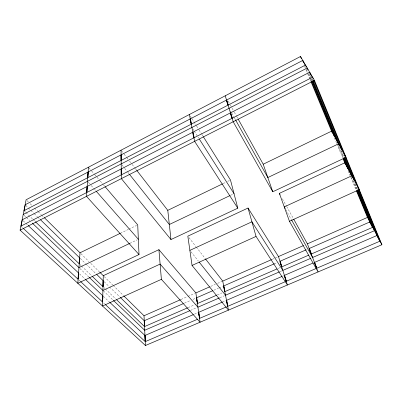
<?xml version="1.0" encoding="UTF-8"?>
<svg xmlns="http://www.w3.org/2000/svg" width="402" height="402" viewBox="0 0 402 402"><rect width="100%" height="100%" fill="white"/><g stroke="black" fill="none" stroke-linecap="round" stroke-linejoin="round"><path stroke-width="0.3" stroke-dasharray="2.01 1.51" d="M120.354 233.281L128.198 229.492M128.761 229.22L136.605 225.427M223.145 183.583L225.401 182.488M227.663 181.397L230.487 180.031M129.866 243.321L137.218 239.818M230.653 195.277L232.904 194.201M181.056 299.455L187.322 296.696M187.895 296.445L194.729 293.435M210.733 286.39L215.306 284.375M217.593 283.37L222.17 281.36M272.159 259.355L277.33 257.079M184.423 303.143L190.719 300.384M193.005 299.384L195.864 298.133M213.839 290.234L218.407 288.234M218.979 287.983L222.406 286.48M274.109 263.878L276.968 262.627M188.116 307.61L194.402 304.877M194.975 304.626L196.689 303.882M217.321 294.902L221.844 292.937M278.144 268.441L279.857 267.697M190.483 310.419L196.774 307.691M219.768 297.726L224.371 295.736M279.963 271.646L281.681 270.898M194.498 314.138L197.945 312.65M222.351 302.103L225.798 300.616M282.521 276.209L283.671 275.712M21.487 226.698L22.406 227.552M78.681 279.812L80.058 281.088M103.641 302.987L104.55 303.837M23.19 220.814L25.472 222.964M25.929 223.391L27.758 225.115M79.581 273.893L85.018 279.013M103.339 296.294L109.274 301.882M24.11 215.331L25.919 217.06M26.376 217.492L29.547 220.517M79.857 268.456L88.897 277.073M103.374 290.867L112.912 299.957M24.527 211.271L25.426 212.135M25.879 212.573L32.647 219.075M33.095 219.507L34.904 221.241M79.772 264.35L81.109 265.632M81.551 266.064L91.787 275.898M104.007 287.636L104.907 288.5M105.354 288.932L115.691 298.862M25.693 205.347L27.934 207.532M28.386 207.97L33.768 213.211M34.22 213.643L37.361 216.703M37.808 217.14L39.602 218.884M80.204 258.37L85.581 263.606M86.033 264.044L96.339 274.079M104.153 281.707L109.103 286.52M109.55 286.963L119.891 297.028M26.999 200.633L28.336 201.95M30.12 203.703L31.899 205.457M34.572 208.085L37.693 211.15M38.14 211.593L41.255 214.658M41.702 215.095L43.929 217.286M80.908 253.667L88.963 261.596M90.757 263.355L99.259 271.722M104.183 276.566L112.686 284.933M113.133 285.375L123.429 295.5M88.334 182.252L90.817 185.076M91.229 185.548L94.123 188.85M94.535 189.317L95.364 190.262M88.852 167.689L91.294 170.548M91.701 171.026L94.55 174.362M94.957 174.84L96.591 176.744M96.998 177.222L99.847 180.558M100.254 181.036L103.103 184.372M103.51 184.85L104.736 186.277M121.977 164.91L124.308 167.84M124.695 168.327L127.414 171.749M127.801 172.237L128.967 173.704M191.045 251.843L198.402 261.104M121.439 150.68L123.736 153.639M124.117 154.132L126.801 157.584M127.183 158.076L127.947 159.061M129.479 161.036L131.781 163.991M132.163 164.488L134.841 167.941M135.228 168.433L136.373 169.91M188.985 237.647L195.89 246.537M196.271 247.029L205.095 258.391M192.935 129.052L193.945 130.64M194.282 131.168L198.663 138.052M190.392 116.088L191.714 118.203M192.045 118.731L196.357 125.6M196.689 126.127L198.673 129.298M199.005 129.826L201.658 134.057M201.99 134.585L202.985 136.167M230.592 111.032L231.507 112.671M231.813 113.213L234.255 117.575M234.562 118.123L235.477 119.756M285.787 209.628L291.269 219.422M228.266 101.269L230.09 104.55M230.391 105.098L234.039 111.666M234.341 112.213L236.466 116.047M236.773 116.595L237.682 118.233M282.43 198.854L286.39 205.99M286.696 206.538L293.395 218.608M306.47 69.29L308.153 73.345M308.394 73.923L310.319 78.561M310.56 79.139L311.284 80.877M338.057 145.343L343.052 157.368M351.308 177.232L356.604 189.98M304.585 66.335L305.791 69.229M306.033 69.807L307.48 73.28M307.721 73.857L309.887 79.068M310.128 79.646L310.852 81.38M334.449 138.062L336.61 143.243M336.846 143.815L342.599 157.634M348.107 170.855L356.001 189.819M310.329 75.531L312.243 80.164M341.404 150.68L344.238 157.534M355.137 183.89L357.529 189.669M309.163 73.918L311.083 78.546M311.319 79.124L311.801 80.279M339.464 147.062L343.75 157.408M353.383 180.659L356.956 189.277M312.384 78.782L312.862 79.938M344.032 155.509L344.509 156.664"/><path stroke-width="0.6" d="M103.289 275.687L102.53 306.017L161.383 279.335L158.916 249.682L103.289 275.687L99.706 272.164M102.801 299.003L102.882 295.862M103.108 286.772L103.254 280.832M88.445 167.212L86.51 196.367L139.017 254.551L77.827 283.284L80.013 252.788L44.376 217.728M78.305 278.229L78.591 274.194M79.325 263.923L79.41 262.727M79.495 261.526L79.757 257.933M20.1 230.155L26.11 199.759L300.49 56.496L314.454 80.395L381.9 244.733L145.434 345.504L20.1 230.155L314.454 80.395M21.025 226.271L22.301 219.738L86.998 186.528L86.591 192.603L21.055 226.065M24.075 210.839L25.271 204.698L87.958 172.106L87.581 177.795L24.1 210.633M23.2 214.467L307.218 68.008L307.937 69.747M80.013 252.788L120.354 233.281M203.311 136.695L230.487 180.031L237.798 208.176L170.971 239.552L167.785 210.352L222.577 183.855M272.762 191.759L263.204 164.212L331.575 131.152L346.042 157.358L272.762 191.759L233.185 121.741L225.226 95.792M129.866 243.321L78.953 267.591L32.266 223.105M230.09 195.543L169.327 224.507L129.354 174.192M338.569 143.831L267.832 177.553L235.783 120.304M248.039 208.025L256.044 236.421L287.415 284.998L278.48 256.571L248.039 208.025L187.834 236.165L192.05 265.431L228.452 310.128L222.738 281.104L205.477 258.883M279.385 193.367L344.755 162.815L359.282 189.618L289.445 221.281L279.385 193.367L279.998 194.467M189.88 250.376L251.923 221.803L282.827 270.4L310.877 258.25M284.264 206.904L351.795 175.805M192.05 265.431L256.044 236.421M123.876 295.942L144.017 315.756L180.483 299.706M158.916 249.682L195.869 292.932L209.593 286.892M222.738 281.104L271.586 259.607M278.48 256.571L303.43 245.587M293.701 219.155L307.399 243.843L367.483 217.397L381.9 244.733M183.282 303.641L144.383 320.67L144.665 326.514L187.543 307.862M212.698 290.731L196.704 297.736L197.538 303.51L216.758 295.148M274.109 263.878L223.834 285.887L224.954 291.581L276.998 268.938M306.183 249.803L280.109 261.22L281.872 266.822L308.826 255.094M189.91 310.666L144.705 330.253L113.364 300.389M219.196 297.977L197.92 307.193L160.112 264.089L102.917 290.43L89.35 277.506M279.39 271.893L225.522 295.239L199.176 262.079M193.352 314.63L145.092 335.424L145.383 341.569L197.668 319.193M222.351 302.103L198.794 312.253L199.673 318.339L226.421 306.887M281.948 276.46L226.668 300.274L227.849 306.279L285.52 281.596M313.158 262.973L284.541 275.305L286.4 281.219L316.525 268.33L314.525 263.069M23.326 228.406L78.003 279.184L78.46 272.863L28.21 225.542M80.516 281.516L102.53 301.957L102.686 295.651L85.47 279.44M105.465 304.681L145.167 341.549L144.876 335.409L109.731 302.309M35.351 221.673L79.114 263.722L79.546 257.757L40.501 219.758M92.234 276.325L102.917 286.586L103.068 280.626L96.792 274.516M116.59 299.726L144.454 326.494L144.172 320.655L120.344 297.465M161.383 279.335L200.08 322.218L195.869 292.932M96.189 191.206L138.353 239.275M105.143 186.754L137.725 224.884L139.017 254.551M170.971 239.552L121.359 178.634L121.052 150.187M136.76 170.403L167.785 210.352M237.798 208.176L194.638 141.353L189.397 114.5M199.337 139.112L234.029 193.669M289.445 221.281L318.077 271.933L307.399 243.843M284.571 207.452L285.179 208.537M291.576 219.964L312.595 257.506L374.488 230.683L357.529 189.669M238.291 119.329L263.204 164.212M302.857 60.596L303.58 62.335M311.525 81.455L333.906 135.343M334.012 135.605L334.489 136.75M343.293 157.941L347.097 167.106M347.217 167.383L347.7 168.544M356.845 190.558L369.84 221.844M300.49 56.496L301.455 58.813M311.093 81.963L332.052 132.303M343.077 158.785L345.474 164.539M356.479 190.965L367.483 217.397M312.485 80.742L339.278 145.544M344.238 157.534L352.509 177.538M305.57 65.24L306.289 66.973M312.037 80.862L336.725 140.449M336.846 140.735L337.796 143.037M343.991 157.986L349.946 172.363M350.052 172.619L351.006 174.915M357.428 190.427L372.664 227.195M309.756 72.41L310.711 74.727M313.103 80.521L341.062 148.303M341.167 148.569L341.645 149.725M344.986 157.82L354.288 180.372M358.207 189.875L376.986 235.391M312.671 77.4L313.148 78.561M313.861 80.294L344.072 153.755M344.187 154.041L344.906 155.785M345.619 157.524L357.318 185.965M357.423 186.221L358.373 188.533M358.845 189.684L379.97 241.049M309.017 248.562L311.123 254.094M279.998 261.933L281.576 266.948M284.435 276.053L285.912 280.762M223.547 285.983L224.673 291.706M226.492 300.972L227.557 306.399M196.437 297.882L196.603 299.033M196.769 300.183L197.015 301.907M198.523 312.404L199.04 316.037M199.216 317.248L199.392 318.459M144.017 315.756L145.434 345.504M87.34 186.322L86.938 192.427L121.143 174.965L121.082 169.006L87.34 186.322M88.289 171.905L87.912 177.619L120.992 160.509L120.937 154.936L88.289 171.905M190.076 119.012L121.273 154.785L121.339 160.328L191.096 124.243L190.076 119.012M226.341 100.128L190.432 118.801L191.463 124.052L227.894 105.203L226.341 100.128M302.58 60.521L226.723 99.962L228.276 105.007L305.289 65.164L302.58 60.521M230.266 112.957L193.03 132.067L194.136 137.7L231.934 118.399L230.266 112.957M192.664 132.288L121.434 168.855L121.499 174.785L193.754 137.896L192.664 132.288M309.47 72.33L230.663 112.781L232.331 118.198L312.384 77.33L309.47 72.33M369.724 222.015L309.329 248.456L311.424 253.963L372.543 227.371L369.724 222.015M376.86 235.562L314.625 262.38L316.836 268.194L379.85 241.225L376.86 235.562"/></g></svg>
